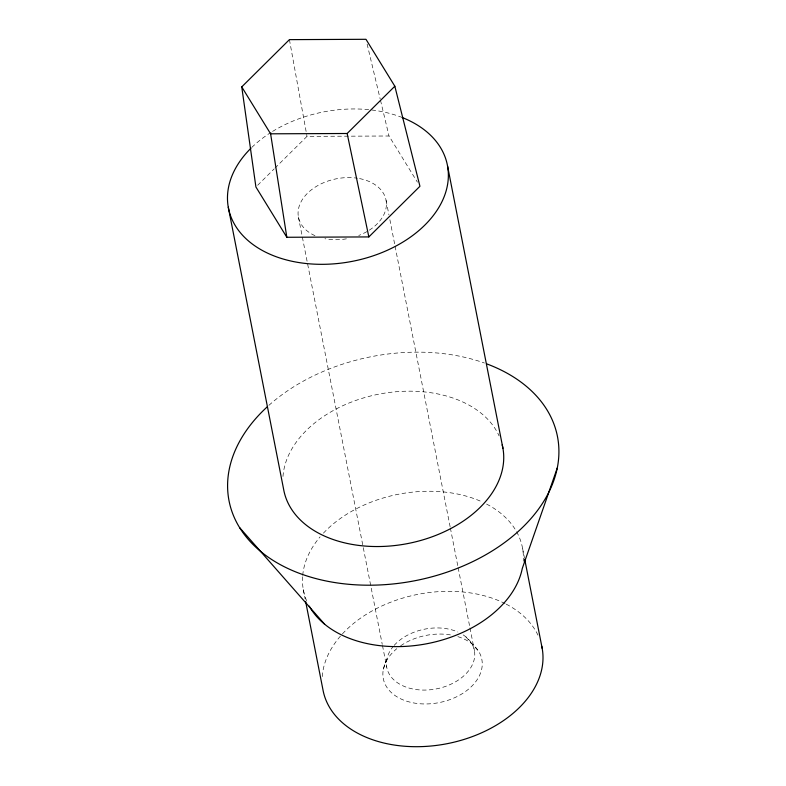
<?xml version="1.0" encoding="UTF-8"?>
<svg xmlns="http://www.w3.org/2000/svg" width="786" height="786" viewBox="0 0 786 786"><rect width="100%" height="100%" fill="white"/><g stroke="black" fill="none" stroke-linecap="round" stroke-linejoin="round"><path stroke-width="0.59" stroke-dasharray="3.93 2.95" d="M383.352 669.23L386.859 659.199M257.641 185.28L274.098 168.97M274.962 168.116L307.002 136.361L389.011 135.998L417.415 182.175M465.921 636.896L478.664 651.348M367.111 44.075L380.188 98.997M380.473 100.186L389.011 135.998M522.572 548.373L524.439 557.903M386.103 200.43L388.932 214.883M389.876 219.697L394.837 244.986M395.073 246.185L450.123 526.758M450.358 527.956L457.914 566.49M458.15 567.698L469.733 626.697M469.969 627.906L474.459 650.779M298.385 216.877L382.251 644.353M382.487 645.561L386.741 667.235M303.288 589.5L305.155 599.03M289.425 39.634L307.002 136.361M282.98 476.483A111.563 76.085 -11.1 0 1 379.982 393.943A111.563 76.085 -11.1 0 1 499.11 435.945M251.795 147.414A111.563 76.085 -11.1 0 1 271.573 132.038M272.575 131.419A111.563 76.085 -11.1 0 1 370.619 109.863M371.817 110.001A111.563 76.085 -11.1 0 1 400.772 116.967M516.598 531.749A111.563 76.085 -11.1 0 1 523.24 561.312M306.628 600.759A111.563 76.085 -11.1 0 1 302.61 576.56M302.708 575.362A111.563 76.085 -11.1 0 1 320.128 536.828M323.4 533.163A111.563 76.085 -11.1 0 1 481.042 501.419M486.563 504.072A111.563 76.085 -11.1 0 1 515.39 529.685M268.881 405.35A167.339 114.127 -11.1 0 1 484.471 363.044M322.24 676.638A111.563 76.085 -11.1 0 1 389.276 602.774A111.563 76.085 -11.1 0 1 505.113 603.589M506.194 604.149A111.563 76.085 -11.1 0 1 538.381 636.1M457.845 636.631A50.206 34.24 -11.1 0 1 473.231 684.694A50.206 34.24 -11.1 0 1 400.899 698.931A50.206 34.24 -11.1 0 1 396.851 648.647M400.673 645.778A50.206 34.24 -11.1 0 1 450.958 634.99M359.556 178.589A44.625 30.438 -11.1 0 1 368.781 230.495M366.905 231.615A44.625 30.438 -11.1 0 1 358.73 235.476M346.43 238.826A44.625 30.438 -11.1 0 1 324.923 238.718M314.999 235.662A44.625 30.438 -11.1 0 1 303.632 197.689A44.625 30.438 -11.1 0 1 357.424 178.226M463.151 634.872A44.625 30.438 -11.1 0 1 463.19 676.402A44.625 30.438 -11.1 0 1 403.729 686.178A44.625 30.438 -11.1 0 1 393.324 646.347M394.12 645.424A44.625 30.438 -11.1 0 1 457.845 632.003"/><path stroke-width="1.18" d="M557.284 467.965L522.277 568.465A111.563 76.085 -11.1 0 1 424.558 644.156A111.563 76.085 -11.1 0 1 309.252 606.124M241.744 86.892L289.425 39.634L365.971 39.3L394.837 86.224L419.94 186.282L368.85 236.92L286.831 237.274L255.912 186.989L241.744 86.892L270.61 133.816L286.831 237.274M270.61 133.816L347.147 133.492L394.837 86.224M239.563 527.553L324.628 624.202M347.147 133.492L368.85 236.92M447.568 166.072L502.932 448.295M524.675 559.092L542.202 648.45M228.284 207.199L283.648 489.423A111.563 76.085 -11.1 0 0 409.113 543.283A111.563 76.085 -11.1 0 0 502.205 444.876M305.626 601.418L322.918 689.577A111.563 76.085 -11.1 0 0 447.548 743.605A111.563 76.085 -11.1 0 0 541.741 646.171M401.852 117.379A111.563 76.085 -11.1 0 1 426.965 222.919A111.563 76.085 -11.1 0 1 271.18 254.752A111.563 76.085 -11.1 0 1 250.98 148.2M486.721 363.869A167.339 114.127 -11.1 0 1 526.659 523.27A167.339 114.127 -11.1 0 1 290.378 569.634A167.339 114.127 -11.1 0 1 267.102 406.961"/></g></svg>
